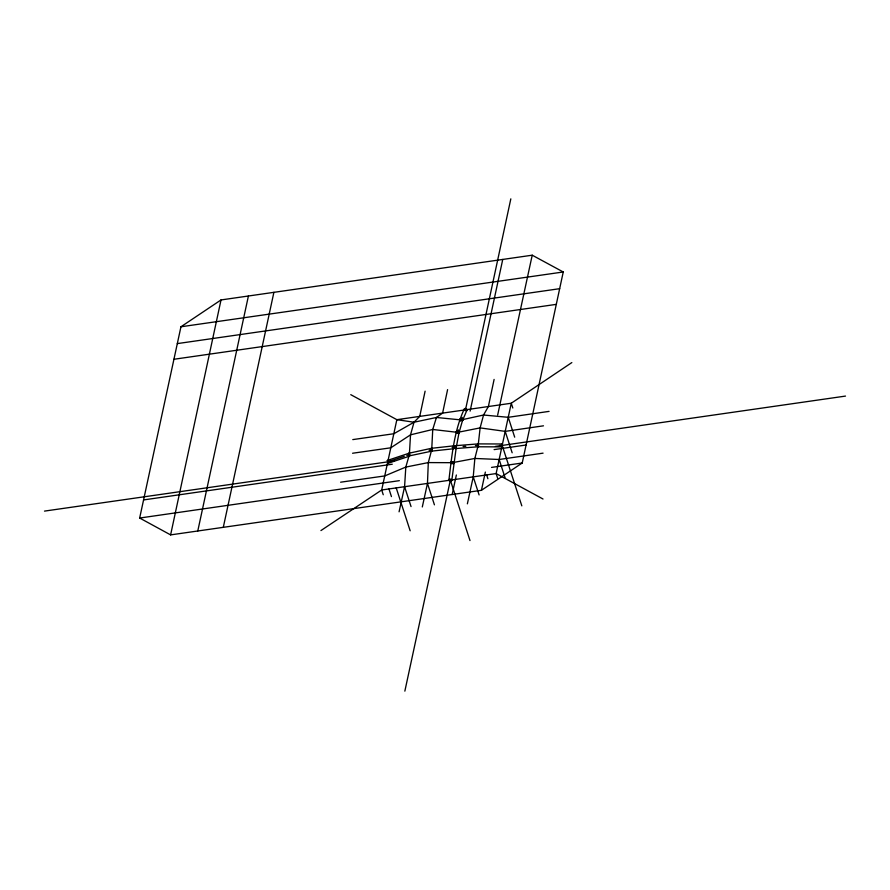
<?xml version="1.0" encoding="UTF-8"?>
<svg xmlns="http://www.w3.org/2000/svg" width="890" height="890" viewBox="0 0 890 890"><rect width="100%" height="100%" fill="white"/><g stroke="black" fill="none" stroke-linecap="round" stroke-linejoin="round"><path stroke-width="1.33" d="M478.42 445.467L478.386 446.057M432.084 450.507L431.75 448.482L432.084 449.428M422.305 506.955L427.467 483.426L428.301 462.589L431.717 449.728L432.74 429.47L436.434 417.477L442.608 413.105L447.592 389.62M432.24 450.64L432.195 449.917M399.076 511.817L404.583 486.708L405.807 467.072L409.367 454.634L410.524 434.832L414.028 422.227L419.724 416.387L425.109 391.166M478.509 446.213L478.509 445.456M467.372 503.84L473.235 476.851L474.859 458.45L478.197 445.334L475.449 445.556M448.916 479.944C451.842 456.069 453.967 431.361 464.146 409.255M451.797 480.366A1.457 1.001 6.3 0 0 449.817 479.165A1.457 1.001 6.3 0 0 449.45 480.878A1.457 1.001 6.3 0 0 451.797 480.366L456.259 447.403M478.308 444.066L480.122 427.89L483.537 415.018L488.376 406.53L494.106 379.418M456.514 446.079L459.051 432.618M170.613 534.89L221.02 299.941L532.22 255.196L563.248 271.984L522.219 463L481.423 490.312L170.613 534.89L139.663 518.036L180.948 326.775L221.02 299.941M197.78 531.007L248.41 296.003M223.29 527.358L273.897 292.32M388.04 460.586L396.851 419.68L511.261 403.248L571.836 362.575M404.85 691.141L450.351 480.133L469.987 540.564M465.492 409.812L510.827 198.859M452.165 494.506L456.359 474.993M470.109 411.102L502.75 259.446M481.423 490.312L485.35 472.078M497.666 415.018L532.22 255.196M409.856 455.758L432.117 451.074L453.644 448.749M352.574 453.244L390.788 447.803L410.524 434.832L432.74 429.47L457.627 432.373L458.339 429.892M458.973 432.885L462.6 420.214M502.216 446.858L502.216 443.999L502.205 446.88L478.153 446.78M352.774 439.604L393.814 433.742L414.028 422.227L436.434 417.477L461.187 419.935L462.266 417.41M462.533 420.503L466.849 410.379M431.828 448.727L431.839 451.152L431.405 448.315L454.679 445.757L478.175 443.899L502.183 443.976M478.141 443.932L478.064 446.558L478.264 443.943M408.532 456.459L388.207 463.256L388.162 461.443M409.111 453.233L409.611 455.98L408.911 453.244L431.416 448.315M478.342 446.758L454.968 448.616M320.945 530.562L381.699 489.99L496.119 473.569L543.011 499.012M409.033 453.244L387.272 460.486L388.251 463.245M404.282 456.336L387.762 461.866L381.699 489.99L383.256 494.751M406.819 455.48L409.367 454.634M461.187 419.935L483.537 415.018L508.234 417.31L549.074 411.38M429.091 450.307L431.717 449.728M457.627 432.373L480.122 427.89L505.209 431.372L543.479 425.82M387.306 460.475L387.951 461.009M845.5 396.083L495.452 446.402M340.614 482.202L384.736 475.928L405.807 467.072L428.301 462.589L452.287 462.689L474.859 458.45L499.157 459.496L543.067 453.155M139.663 518.036L399.354 480.667M491.536 467.406L522.219 463M180.948 326.775L563.248 271.984M177.299 343.607L559.688 288.683M173.906 359.271L556.339 304.358M44.5 511.105L394.493 460.898M143.59 499.924L392.268 464.224M494.095 449.606L526.079 445.011M452.12 447.481L454.846 447.18M463.089 446.524L465.837 446.313M499.513 445.423L502.183 445.434L521.818 505.854M414.028 422.227L396.851 419.68L350.76 394.659M409.845 454.401L410.045 455.446M512.807 408.009L511.261 403.248L496.119 473.569L497.666 478.319M508.234 417.31L514.687 437.168M505.209 431.372L512.162 452.788M499.157 459.496L505.031 477.574M486.619 474.826L487.887 478.731M473.235 476.851L479.109 494.929M427.467 483.426L434.431 504.83M404.583 486.708L411.047 506.577M396.206 487.876L410.157 530.785M388.93 488.855L391.444 496.598M454.623 447.848L454.757 445.745L454.556 447.57M452.888 463.646A1.457 1.001 6.3 0 0 453.433 462.132A1.435 1.09 9.4 0 0 451.174 461.921A1.435 1.09 9.4 0 0 451.675 463.634A1.457 1.001 6.3 0 1 451.152 461.999A1.457 1.001 6.3 0 1 453.433 462.132A1.435 1.09 9.4 0 1 452.865 463.723M453.967 447.982A1.435 1.09 9.4 0 1 453.778 446.38A1.435 1.113 10.7 0 1 455.869 446.469A1.435 1.09 9.4 0 1 455.769 448.082A1.435 1.113 10.7 0 0 455.869 446.469A1.435 1.09 9.4 0 0 453.778 446.38A1.435 1.113 10.7 0 0 453.967 448.004M456.926 433.297A1.435 1.113 10.7 0 1 456.57 431.55A1.435 1.213 15.9 0 1 458.784 431.739A1.435 1.213 15.9 0 1 458.183 433.552M458.205 433.441A1.435 1.113 10.7 0 0 458.784 431.806A1.435 1.113 10.7 0 0 456.57 431.55A1.435 1.213 15.9 0 0 456.993 433.419M460.297 420.825A1.435 1.213 15.9 0 1 460.141 419.023A1.469 1.313 23.1 0 1 462.21 419.079A1.469 1.313 23.1 0 1 462.155 420.992A1.435 1.213 15.9 0 0 462.222 419.179A1.435 1.213 15.9 0 0 460.141 419.023A1.469 1.313 23.1 0 0 460.264 420.881M464.358 410.546A1.469 1.313 23.1 0 1 464.691 408.655A1.469 1.313 23.1 0 1 466.749 409.255A1.469 1.313 23.1 0 1 466.126 411.058"/></g></svg>
